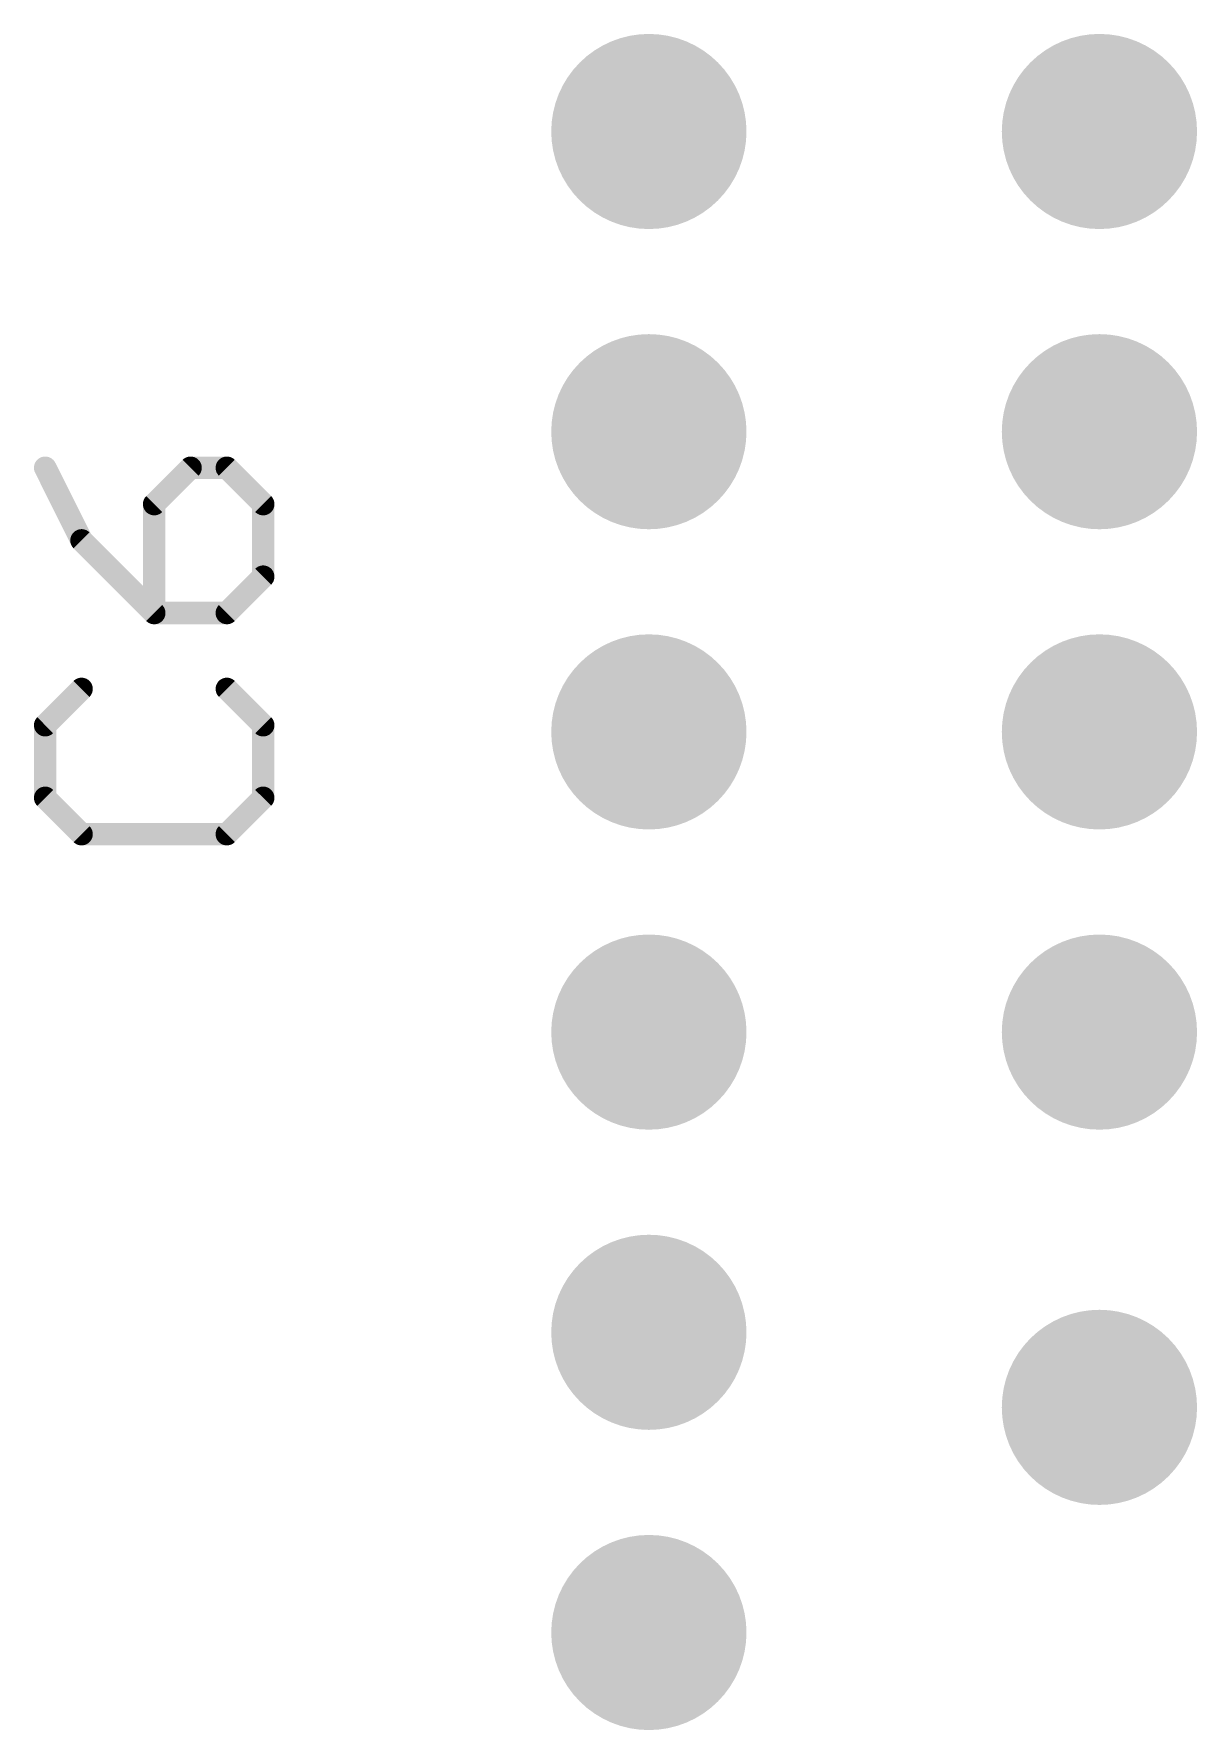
# Model space of a CAD drawing. Extents: x -35.6 to 35.6, y -20.1 to 20.1.
# Drawn here: x 0.58 to 4.51, y -0.56 to 5.18 of the extents above; entities that cross this region are included whole.
import ezdxf

# ---------------------------------------------------------------- set-up
doc = ezdxf.new("R2010")
doc.units = 0
doc.layers.add('18', color=82, linetype='CONTINUOUS')
doc.layers.add('25', color=253, linetype='CONTINUOUS')

# ---------------------------------------------------------------- blocks, each defined once
blk = doc.blocks.new('ROUNDV')
at = {"const_width": 0.5}
blk.add_lwpolyline([(0, -0.25, 1), (0, 0.25, 1), (0, -0.25)], format="xyb", dxfattribs=at)

msp = doc.modelspace()

# ---------------------------------------------------------------- linework, layer by layer
at = {"layer": '25', "const_width": 0.0381}
for points in [[(0.6311, 3.7249, 1), (0.597, 3.7078)], [(1.1056, 3.7354, 1), (1.1056, 3.6973)], [(1.119, 3.7029, 1), (1.0921, 3.7298)], [(1.2419, 3.7298, 1), (1.215, 3.7029)], [(1.2284, 3.6973, 1), (1.2284, 3.7354)], [(1.0017, 3.5935, 1), (0.9636, 3.5935)], [(0.9692, 3.607, 1), (0.9962, 3.58)], [(1.3704, 3.5935, 1), (1.3323, 3.5935)], [(1.3378, 3.58, 1), (1.3648, 3.607)], [(0.7504, 3.4841, 1), (0.7235, 3.4572)], [(0.7199, 3.4621, 1), (0.754, 3.4791)], [(1.3323, 3.3478, 1), (1.3704, 3.3478)], [(1.3648, 3.3343, 1), (1.3378, 3.3612)], [(0.9827, 3.2439, 1), (0.9827, 3.2058)], [(0.9636, 3.2249, 1), (1.0017, 3.2249)], [(0.9692, 3.2114, 1), (0.9962, 3.2384)], [(1.215, 3.2384, 1), (1.2419, 3.2114)], [(1.2284, 3.2058, 1), (1.2284, 3.2439)], [(0.7504, 2.9545, 1), (0.7235, 2.9814)], [(1.2419, 2.9814, 1), (1.215, 2.9545)], [(0.6331, 2.8451, 1), (0.595, 2.8451)], [(0.6006, 2.8586, 1), (0.6275, 2.8316)], [(1.3704, 2.8451, 1), (1.3323, 2.8451)], [(1.3378, 2.8316, 1), (1.3648, 2.8586)], [(0.595, 2.5993, 1), (0.6331, 2.5993)], [(0.6275, 2.6128, 1), (0.6006, 2.5859)], [(1.3323, 2.5993, 1), (1.3704, 2.5993)], [(1.3648, 2.5859, 1), (1.3378, 2.6128)], [(0.7369, 2.4955, 1), (0.7369, 2.4574)], [(0.7235, 2.463, 1), (0.7504, 2.4899)], [(1.215, 2.4899, 1), (1.2419, 2.463)], [(1.2284, 2.4574, 1), (1.2284, 2.4955)]]:
    msp.add_lwpolyline(points, format="xyb", dxfattribs=at)
at = {"layer": '25', "const_width": 0.0762}
for points in [[(0.6141, 3.7164), (0.7369, 3.4706)], [(1.1056, 3.7164), (0.9827, 3.5935)], [(1.2284, 3.7164), (1.1056, 3.7164)], [(1.3513, 3.5935), (1.2284, 3.7164)], [(0.9827, 3.5935), (0.9827, 3.2249)], [(1.3513, 3.3478), (1.3513, 3.5935)], [(0.7369, 3.4706), (0.9827, 3.2249)], [(1.2284, 3.2249), (1.3513, 3.3478)], [(0.9827, 3.2249), (1.2284, 3.2249)], [(0.7369, 2.968), (0.6141, 2.8451)], [(1.3513, 2.8451), (1.2284, 2.968)], [(0.6141, 2.8451), (0.6141, 2.5993)], [(1.3513, 2.5993), (1.3513, 2.8451)], [(0.6141, 2.5993), (0.7369, 2.4765)], [(1.2284, 2.4765), (1.3513, 2.5993)], [(0.7369, 2.4765), (1.2284, 2.4765)]]:
    msp.add_lwpolyline(points, dxfattribs=at)

# ---------------------------------------------------------------- block references
at = {"layer": '18', "xscale": 0.6604, "yscale": 0.6604}
for p in [(2.6558, 4.8545), (4.1798, 4.8545), (2.6558, 3.8385), (4.1798, 3.8385), (2.6558, 2.8225), (4.1798, 2.8225), (2.6558, 1.8065), (4.1798, 1.8065), (2.6558, 0.7905), (4.1798, 0.5365), (2.6558, -0.2255)]:
    msp.add_blockref('ROUNDV', p, dxfattribs=at)

doc.saveas('drawing.dxf')
